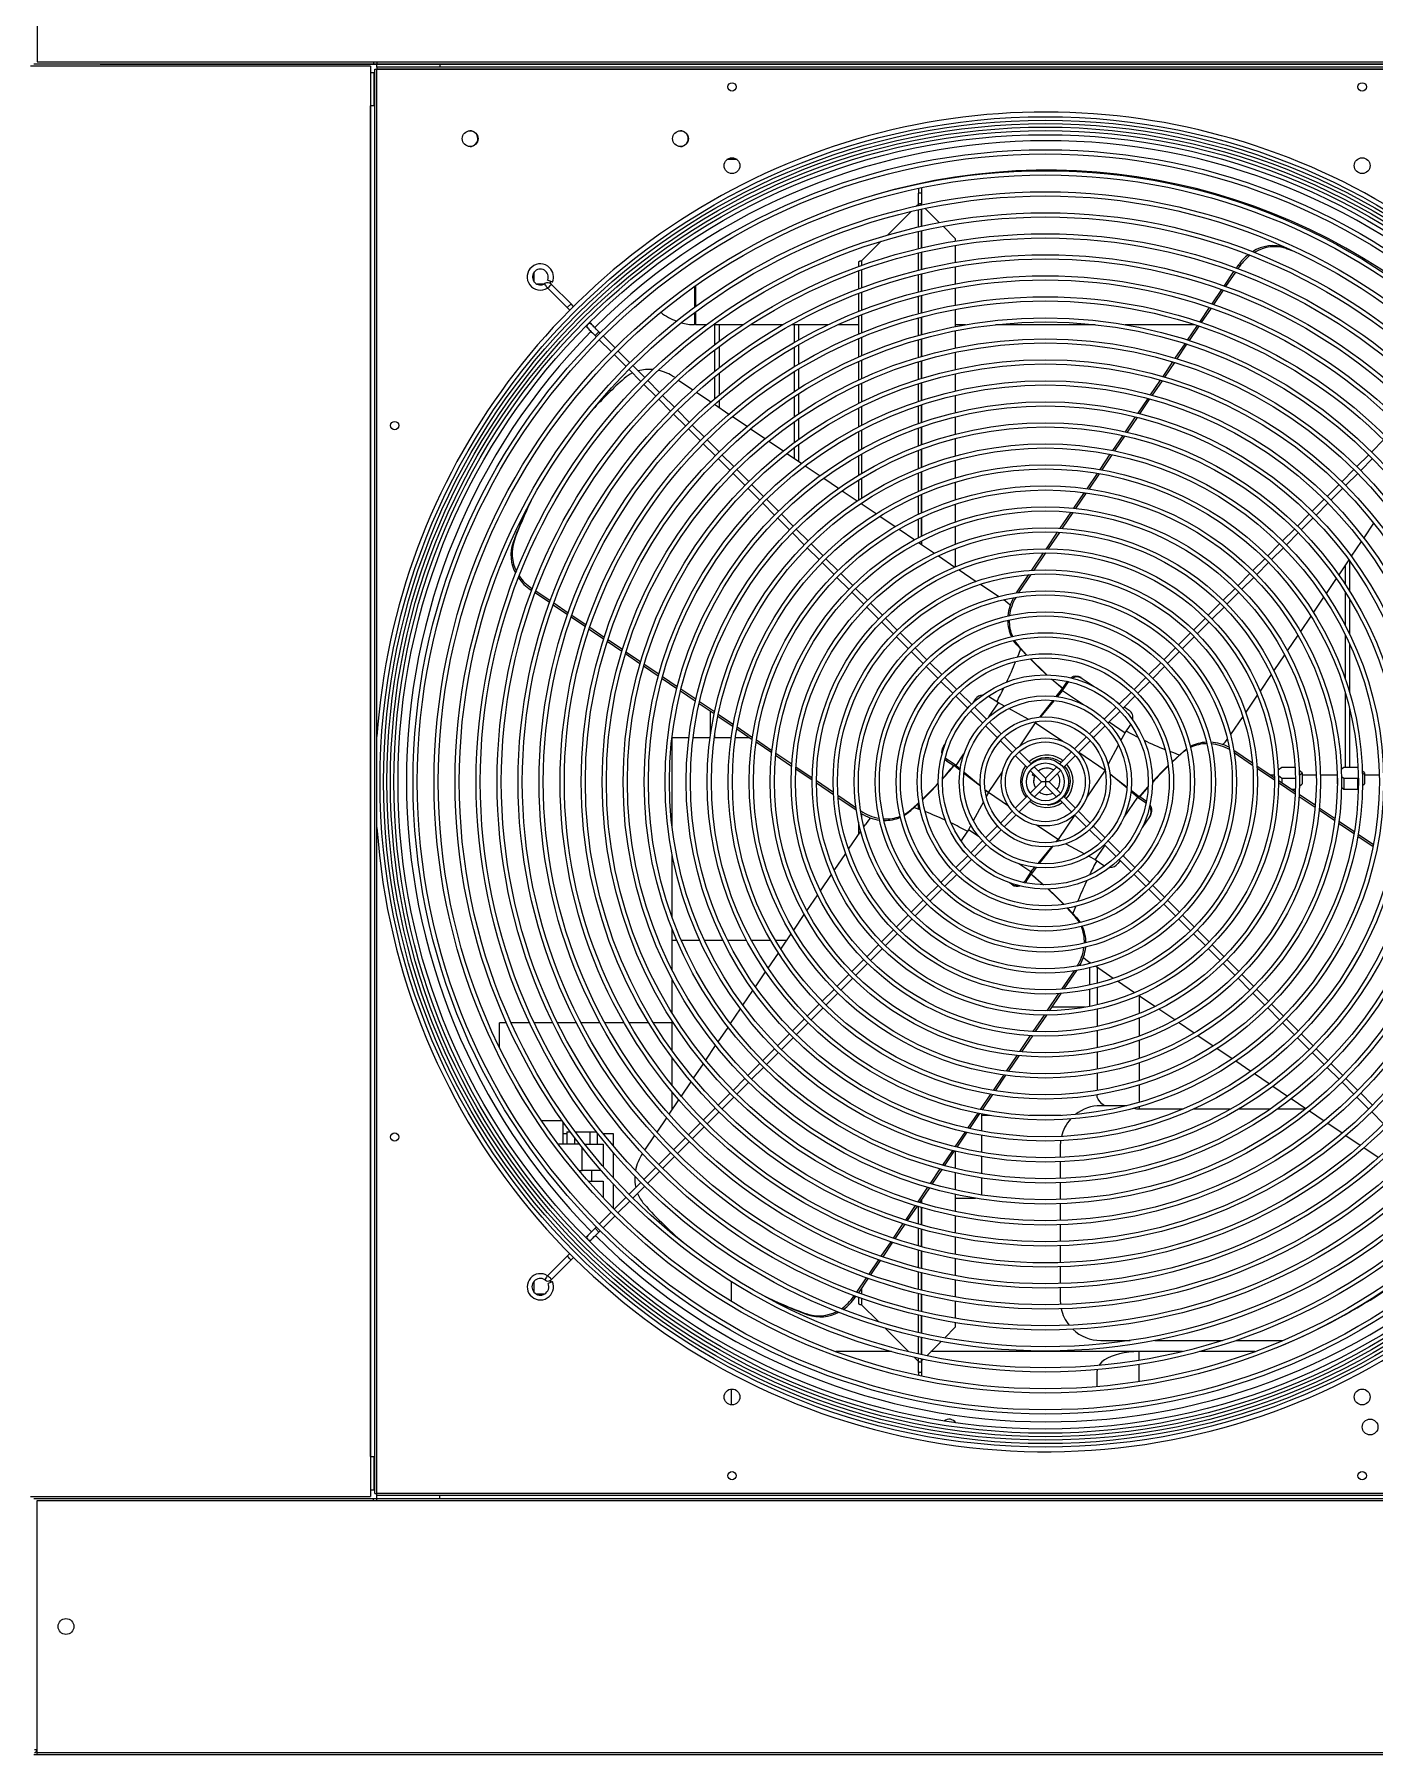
# Model space of a CAD drawing. Header units: inches. Extents: x 660 to 993, y -260 to -49.
# Drawn here: x 872.23 to 904.13, y -117.46 to -76.51 of the extents above; entities that cross this region are included whole.
import ezdxf

# ---------------------------------------------------------------- set-up
doc = ezdxf.new("R2010")
doc.units = ezdxf.units.IN
doc.header["$MEASUREMENT"] = 0
doc.layers.add('L48', color=7, linetype='Continuous')

msp = doc.modelspace()

# ---------------------------------------------------------------- linework, layer by layer
at = {"layer": 'L48', "color": 7, "linetype": 'Continuous', "lineweight": 15}
for p, q in [((872.297, -71.165), (872.297, -77.163)), ((872.297, -77.163), (921.797, -77.163)), ((873.797, -77.212), (920.297, -77.212)), ((873.797, -77.213), (920.248, -77.213)), ((880.231, -77.261), (880.231, -111.318)), ((880.307, -77.163), (880.307, -77.212)), ((880.338, -111.242), (880.338, -77.337)), ((880.338, -77.337), (880.386, -77.337)), ((880.386, -111.242), (880.386, -77.337)), ((880.387, -77.337), (880.386, -77.337)), ((880.387, -77.163), (880.387, -77.212)), ((880.387, -77.212), (881.887, -77.212)), ((880.387, -77.287), (880.387, -77.212)), ((912.289, -77.287), (880.387, -77.287)), ((880.387, -77.287), (880.387, -77.335)), ((912.289, -77.335), (880.387, -77.335)), ((880.387, -77.335), (880.387, -77.336)), ((880.387, -77.336), (912.289, -77.336)), ((880.387, -77.336), (880.387, -77.337)), ((880.387, -93.207), (880.387, -77.337)), ((881.887, -77.213), (881.887, -77.212)), ((881.887, -77.213), (881.887, -77.287)), ((880.231, -77.414), (880.324, -77.414)), ((880.324, -77.414), (880.338, -77.414)), ((880.324, -78.212), (880.324, -77.414)), ((880.232, -78.212), (880.231, -78.212)), ((880.232, -110.366), (880.232, -78.212)), ((880.338, -78.212), (880.232, -78.212)), ((888.959, -79.489), (888.717, -79.489)), ((893.276, -80.173), (893.276, -80.288)), ((893.35, -80.157), (893.35, -80.288)), ((893.232, -80.592), (893.275, -80.549)), ((893.275, -80.538), (893.275, -80.549)), ((893.275, -80.538), (893.321, -80.538)), ((893.275, -80.583), (893.275, -80.549)), ((893.35, -80.288), (893.276, -80.288)), ((893.276, -80.538), (893.276, -80.288)), ((893.35, -80.538), (893.321, -80.538)), ((893.35, -80.288), (893.35, -80.538)), ((893.35, -80.538), (893.35, -80.566)), ((893.35, -80.668), (893.35, -81.078)), ((893.351, -80.566), (893.352, -80.566)), ((893.351, -80.566), (893.351, -80.566)), ((893.351, -81.078), (893.351, -80.668)), ((893.436, -80.65), (893.776, -80.99)), ((892.539, -81.285), (893.099, -80.725)), ((893.275, -81.095), (893.275, -80.685)), ((893.862, -81.076), (894.151, -81.365)), ((891.924, -81.9), (892.391, -81.433)), ((893.275, -81.608), (893.275, -81.198)), ((893.35, -81.18), (893.35, -81.591)), ((893.351, -81.59), (893.351, -81.18)), ((894.151, -81.365), (894.151, -81.431)), ((891.924, -81.9), (891.924, -82.008)), ((893.275, -82.123), (893.275, -81.711)), ((893.35, -81.693), (893.35, -82.105)), ((893.351, -82.104), (893.351, -81.693)), ((894.151, -81.533), (894.151, -81.939)), ((902.014, -81.586), (902.05, -81.61)), ((902.014, -81.586), (902.09, -81.614)), ((902.05, -81.61), (902.215, -81.672)), ((884.131, -82.403), (884.131, -82.163)), ((891.848, -81.927), (891.848, -82.035)), ((891.848, -82.142), (891.848, -82.569)), ((891.924, -82.114), (891.924, -82.54)), ((893.275, -82.639), (893.275, -82.226)), ((893.35, -82.207), (893.35, -82.62)), ((893.351, -82.619), (893.351, -82.207)), ((894.151, -82.04), (894.151, -82.446)), ((900.554, -82.498), (900.785, -82.156)), ((900.596, -82.513), (900.827, -82.172)), ((900.843, -82.071), (900.889, -82.002)), ((900.885, -82.087), (900.926, -82.026)), ((900.926, -82.026), (900.889, -82.002)), ((884.348, -82.457), (884.204, -82.457)), ((884.452, -82.549), (884.916, -83.013)), ((884.506, -82.381), (884.506, -82.435)), ((885.006, -82.923), (884.542, -82.459)), ((887.945, -82.512), (887.945, -83.005)), ((887.957, -82.503), (887.957, -82.996)), ((887.968, -82.496), (887.968, -82.989)), ((891.848, -82.676), (891.848, -83.105)), ((891.924, -82.647), (891.924, -83.075)), ((893.35, -82.723), (893.35, -83.136)), ((893.351, -83.136), (893.351, -82.722)), ((894.151, -82.548), (894.151, -82.955)), ((900.264, -82.926), (900.496, -82.583)), ((900.307, -82.941), (900.539, -82.599)), ((885.006, -82.923), (884.916, -83.013)), ((884.916, -83.013), (884.975, -83.073)), ((885.066, -82.982), (885.006, -82.923)), ((887.945, -83.13), (887.945, -83.418)), ((887.957, -83.121), (887.957, -83.409)), ((887.968, -83.113), (887.968, -83.418)), ((893.275, -83.156), (893.275, -82.742)), ((894.151, -83.057), (894.151, -83.464)), ((899.974, -83.355), (900.206, -83.011)), ((900.017, -83.369), (900.249, -83.026)), ((885.357, -83.455), (885.404, -83.501)), ((885.494, -83.41), (885.448, -83.364)), ((887.945, -83.418), (887.957, -83.409)), ((887.957, -83.409), (887.968, -83.418)), ((887.968, -83.418), (888.228, -83.418)), ((888.397, -83.418), (889.099, -83.418)), ((888.431, -83.891), (888.431, -83.418)), ((888.537, -83.812), (888.537, -83.418)), ((889.282, -83.418), (890.051, -83.418)), ((890.255, -83.418), (891.129, -83.418)), ((890.326, -83.837), (890.326, -83.418)), ((890.432, -83.777), (890.432, -83.418)), ((891.367, -83.418), (891.848, -83.418)), ((891.848, -83.213), (891.848, -83.645)), ((891.924, -83.182), (891.924, -83.613)), ((893.275, -83.675), (893.275, -83.26)), ((893.35, -83.239), (893.35, -83.654)), ((893.351, -83.654), (893.351, -83.239)), ((894.151, -83.418), (894.398, -83.418)), ((895.112, -83.418), (897.482, -83.418)), ((898.195, -83.418), (899.847, -83.418)), ((899.683, -83.785), (899.916, -83.441)), ((899.726, -83.799), (899.959, -83.455)), ((885.669, -83.586), (885.579, -83.676)), ((885.579, -83.676), (885.61, -83.707)), ((885.7, -83.617), (885.669, -83.586)), ((885.68, -83.778), (885.963, -84.061)), ((886.054, -83.97), (885.771, -83.687)), ((888.537, -84.441), (888.537, -83.936)), ((890.326, -84.417), (890.326, -83.952)), ((890.432, -84.354), (890.432, -83.892)), ((891.848, -83.753), (891.848, -84.189)), ((891.924, -83.722), (891.924, -84.156)), ((893.275, -84.196), (893.275, -83.779)), ((893.35, -83.758), (893.35, -84.174)), ((893.351, -84.173), (893.351, -83.757)), ((894.151, -83.566), (894.151, -83.974)), ((899.39, -84.218), (899.624, -83.872)), ((899.434, -84.231), (899.668, -83.886)), ((886.034, -84.131), (886.317, -84.414)), ((886.407, -84.324), (886.124, -84.041)), ((888.431, -84.525), (888.431, -84.016)), ((891.848, -84.298), (891.848, -84.737)), ((891.924, -84.265), (891.924, -84.703)), ((893.275, -84.719), (893.275, -84.3)), ((893.35, -84.278), (893.35, -84.695)), ((893.351, -84.695), (893.351, -84.277)), ((894.151, -84.076), (894.151, -84.486)), ((899.097, -84.652), (899.332, -84.304)), ((899.141, -84.665), (899.376, -84.318)), ((886.387, -84.485), (886.67, -84.768)), ((886.761, -84.677), (886.478, -84.394)), ((887.114, -85.031), (886.832, -84.748)), ((887.468, -84.669), (887.483, -84.68)), ((887.568, -84.737), (887.909, -84.968)), ((888.431, -85.175), (888.431, -84.653)), ((888.537, -85.085), (888.537, -84.568)), ((890.326, -85.006), (890.326, -84.534)), ((890.432, -84.939), (890.432, -84.47)), ((894.151, -84.588), (894.151, -84.998)), ((898.801, -85.088), (899.038, -84.739)), ((898.846, -85.1), (899.082, -84.752)), ((886.741, -84.839), (887.024, -85.121)), ((887.468, -85.384), (887.185, -85.102)), ((887.995, -85.026), (888.337, -85.257)), ((890.326, -85.606), (890.326, -85.125)), ((890.432, -85.534), (890.432, -85.057)), ((891.848, -84.848), (891.848, -85.292)), ((891.924, -84.813), (891.924, -85.255)), ((893.275, -85.245), (893.275, -84.824)), ((893.35, -84.8), (893.35, -85.22)), ((893.351, -85.219), (893.351, -84.8)), ((894.151, -85.101), (894.151, -85.512)), ((898.504, -85.527), (898.742, -85.176)), ((887.095, -85.192), (887.377, -85.475)), ((887.448, -85.546), (887.731, -85.828)), ((887.822, -85.738), (887.539, -85.455)), ((888.422, -85.315), (888.765, -85.547)), ((888.431, -85.321), (888.431, -85.308)), ((888.537, -85.393), (888.537, -85.216)), ((891.848, -85.403), (891.848, -85.853)), ((891.924, -85.366), (891.924, -85.814)), ((893.275, -85.773), (893.275, -85.35)), ((893.35, -85.325), (893.35, -85.747)), ((893.351, -85.746), (893.351, -85.324)), ((898.549, -85.539), (898.787, -85.188)), ((887.802, -85.899), (888.085, -86.182)), ((888.175, -86.092), (887.892, -85.809)), ((888.851, -85.605), (889.195, -85.838)), ((889.281, -85.896), (889.626, -86.13)), ((890.326, -86.219), (890.326, -85.727)), ((890.432, -86.142), (890.432, -85.655)), ((891.848, -85.966), (891.848, -86.422)), ((891.924, -85.926), (891.924, -86.38)), ((893.275, -86.306), (893.275, -85.879)), ((893.35, -85.853), (893.35, -86.277)), ((893.351, -86.277), (893.351, -85.852)), ((894.151, -85.615), (894.151, -86.027)), ((898.205, -85.969), (898.445, -85.615)), ((898.251, -85.98), (898.49, -85.627)), ((888.155, -86.253), (888.438, -86.536)), ((888.529, -86.445), (888.246, -86.162)), ((889.713, -86.189), (890.06, -86.423)), ((890.326, -86.604), (890.326, -86.344)), ((890.432, -86.675), (890.432, -86.266)), ((893.275, -86.843), (893.275, -86.413)), ((893.35, -86.384), (893.35, -86.812)), ((893.351, -86.812), (893.351, -86.384)), ((894.151, -86.131), (894.151, -86.545)), ((897.903, -86.416), (898.145, -86.058)), ((897.949, -86.425), (898.191, -86.069)), ((904.348, -86.162), (904.065, -86.445)), ((888.509, -86.606), (888.792, -86.889)), ((888.882, -86.799), (888.599, -86.516)), ((890.147, -86.482), (890.495, -86.718)), ((890.583, -86.777), (890.933, -87.014)), ((891.848, -86.538), (891.848, -87.002)), ((891.924, -86.495), (891.924, -86.956)), ((894.151, -86.649), (894.151, -87.065)), ((897.598, -86.867), (897.842, -86.505)), ((897.645, -86.875), (897.889, -86.515)), ((903.994, -86.516), (903.711, -86.799)), ((903.802, -86.889), (904.085, -86.606)), ((888.862, -86.96), (889.145, -87.243)), ((889.236, -87.152), (888.953, -86.869)), ((889.589, -87.506), (889.306, -87.223)), ((891.021, -87.074), (891.374, -87.313)), ((891.848, -87.119), (891.848, -87.594)), ((891.924, -87.073), (891.924, -87.545)), ((893.275, -87.385), (893.275, -86.951)), ((893.35, -86.92), (893.35, -87.352)), ((893.351, -87.352), (893.351, -86.919)), ((894.151, -87.17), (894.151, -87.588)), ((897.288, -87.324), (897.536, -86.958)), ((897.337, -87.331), (897.584, -86.966)), ((903.287, -87.223), (903.004, -87.506)), ((903.641, -86.869), (903.358, -87.152)), ((903.448, -87.243), (903.731, -86.96)), ((889.216, -87.313), (889.499, -87.596)), ((889.943, -87.859), (889.66, -87.576)), ((891.463, -87.373), (891.819, -87.614)), ((893.275, -87.934), (893.275, -87.494)), ((893.35, -87.461), (893.35, -87.899)), ((893.351, -87.898), (893.351, -87.461)), ((896.974, -87.789), (897.226, -87.416)), ((897.023, -87.794), (897.274, -87.423)), ((902.934, -87.576), (902.651, -87.859)), ((903.095, -87.596), (903.378, -87.313)), ((889.57, -87.667), (889.852, -87.95)), ((889.923, -88.021), (890.206, -88.303)), ((890.296, -88.213), (890.014, -87.93)), ((891.909, -87.674), (892.269, -87.918)), ((891.924, -87.664), (891.924, -87.685)), ((892.359, -87.979), (892.724, -88.226)), ((893.275, -88.493), (893.275, -88.045)), ((893.35, -88.009), (893.35, -88.454)), ((893.351, -88.453), (893.351, -88.009)), ((894.151, -87.693), (894.151, -88.115)), ((896.652, -88.264), (896.91, -87.883)), ((896.703, -88.267), (896.96, -87.888)), ((902.58, -87.93), (902.297, -88.213)), ((902.388, -88.303), (902.67, -88.021)), ((902.741, -87.95), (903.024, -87.667)), ((890.277, -88.374), (890.559, -88.657)), ((890.65, -88.566), (890.367, -88.284)), ((892.816, -88.288), (893.187, -88.539)), ((894.151, -88.221), (894.151, -88.647)), ((896.321, -88.754), (896.587, -88.361)), ((896.374, -88.754), (896.638, -88.364)), ((902.226, -88.284), (901.944, -88.566)), ((902.034, -88.657), (902.317, -88.374)), ((904.111, -88.145), (903.876, -88.493)), ((883.627, -88.606), (883.652, -88.569)), ((890.63, -88.728), (890.913, -89.011)), ((891.004, -88.92), (890.721, -88.637)), ((893.28, -88.603), (893.659, -88.859)), ((893.35, -88.566), (893.35, -88.65)), ((893.351, -88.651), (893.351, -88.566)), ((894.151, -88.754), (894.151, -89.185)), ((895.976, -89.264), (896.253, -88.854)), ((896.031, -89.261), (896.306, -88.854)), ((901.873, -88.637), (901.59, -88.92)), ((901.681, -89.011), (901.963, -88.728)), ((903.816, -88.58), (903.579, -88.931)), ((890.984, -89.081), (891.267, -89.364)), ((891.357, -89.274), (891.074, -88.991)), ((893.755, -88.924), (894.145, -89.188)), ((894.245, -89.255), (894.651, -89.53)), ((901.519, -88.991), (901.236, -89.274)), ((901.327, -89.364), (901.61, -89.081)), ((903.52, -89.019), (903.281, -89.372)), ((903.432, -89.148), (903.432, -89.593)), ((903.538, -89.043), (903.538, -89.757)), ((891.337, -89.435), (891.62, -89.718)), ((891.711, -89.627), (891.428, -89.344)), ((894.755, -89.6), (895.186, -89.892)), ((895.609, -89.806), (895.904, -89.369)), ((895.668, -89.797), (895.96, -89.365)), ((901.166, -89.344), (900.883, -89.627)), ((900.973, -89.718), (901.256, -89.435)), ((903.221, -89.46), (902.98, -89.816)), ((884.068, -89.694), (884.043, -89.73)), ((884.068, -89.747), (884.043, -89.73)), ((884.084, -89.705), (884.068, -89.694)), ((884.495, -90.036), (884.153, -89.805)), ((884.51, -89.993), (884.169, -89.763)), ((884.922, -90.325), (884.58, -90.094)), ((884.938, -90.283), (884.596, -90.051)), ((891.691, -89.788), (891.974, -90.071)), ((892.064, -89.981), (891.781, -89.698)), ((892.418, -90.334), (892.135, -90.051)), ((895.298, -89.967), (895.305, -89.972)), ((900.459, -90.051), (900.176, -90.334)), ((900.812, -89.698), (900.529, -89.981)), ((900.62, -90.071), (900.903, -89.788)), ((902.92, -89.906), (902.676, -90.266)), ((903.432, -89.777), (903.432, -90.577)), ((903.538, -89.948), (903.538, -90.786)), ((885.351, -90.616), (885.008, -90.383)), ((885.366, -90.573), (885.023, -90.34)), ((892.044, -90.142), (892.327, -90.425)), ((892.398, -90.496), (892.681, -90.778)), ((892.771, -90.688), (892.489, -90.405)), ((900.105, -90.405), (899.822, -90.688)), ((899.913, -90.778), (900.196, -90.496)), ((900.266, -90.425), (900.549, -90.142)), ((902.615, -90.356), (902.368, -90.721)), ((885.782, -90.907), (885.437, -90.674)), ((885.796, -90.863), (885.452, -90.631)), ((892.752, -90.849), (893.035, -91.132)), ((893.125, -91.041), (892.842, -90.759)), ((899.751, -90.759), (899.469, -91.041)), ((899.559, -91.132), (899.842, -90.849)), ((902.306, -90.812), (902.055, -91.183)), ((903.432, -90.798), (903.432, -91.836)), ((886.214, -91.199), (885.868, -90.965)), ((886.228, -91.155), (885.882, -90.922)), ((886.648, -91.493), (886.301, -91.258)), ((886.661, -91.449), (886.314, -91.214)), ((893.105, -91.203), (893.388, -91.486)), ((893.479, -91.395), (893.196, -91.112)), ((895.655, -91.063), (895.618, -91.038)), ((895.848, -91.287), (895.618, -91.038)), ((899.398, -91.112), (899.115, -91.395)), ((899.205, -91.486), (899.488, -91.203)), ((901.992, -91.276), (901.736, -91.655)), ((903.538, -91.021), (903.538, -92.165)), ((887.084, -91.788), (886.735, -91.552)), ((887.096, -91.743), (886.748, -91.507)), ((893.459, -91.556), (893.742, -91.839)), ((893.832, -91.749), (893.549, -91.466)), ((899.044, -91.466), (898.761, -91.749)), ((898.852, -91.839), (899.135, -91.556)), ((887.523, -92.085), (887.172, -91.847)), ((887.535, -92.04), (887.184, -91.802)), ((887.965, -92.384), (887.611, -92.145)), ((887.976, -92.338), (887.623, -92.099)), ((893.812, -91.91), (894.095, -92.193)), ((894.186, -92.102), (893.903, -91.819)), ((896.555, -92.27), (896.68, -92.111)), ((896.707, -92.129), (896.586, -92.274)), ((896.68, -92.111), (896.704, -92.075)), ((896.68, -92.111), (896.707, -92.129)), ((896.816, -91.909), (896.704, -92.075)), ((896.707, -92.129), (896.847, -91.922)), ((896.707, -92.129), (897.203, -92.465)), ((896.847, -91.922), (896.834, -91.913)), ((896.85, -91.917), (896.847, -91.922)), ((897.146, -91.823), (897.173, -91.841)), ((897.173, -91.841), (897.457, -92.033)), ((898.691, -91.819), (898.408, -92.102)), ((898.498, -92.193), (898.781, -91.91)), ((901.671, -91.751), (901.408, -92.14)), ((888.411, -92.686), (888.054, -92.444)), ((888.421, -92.639), (888.064, -92.398)), ((894.166, -92.264), (894.449, -92.546)), ((894.539, -92.456), (894.257, -92.173)), ((894.575, -92.423), (894.638, -92.33)), ((894.893, -92.81), (894.61, -92.527)), ((894.971, -92.284), (894.938, -92.265)), ((894.954, -92.755), (895.178, -92.424)), ((895.178, -92.424), (894.971, -92.284)), ((895.321, -92.501), (895.178, -92.424)), ((896.174, -92.759), (896.483, -92.363)), ((896.51, -92.365), (896.182, -92.758)), ((897.983, -92.527), (897.7, -92.81)), ((897.974, -92.383), (898.065, -92.445)), ((898.337, -92.173), (898.054, -92.456)), ((898.145, -92.546), (898.428, -92.264)), ((898.173, -92.518), (898.29, -92.597)), ((901.341, -92.239), (901.066, -92.645)), ((903.432, -92.161), (903.432, -93.96)), ((903.538, -92.551), (903.538, -93.96)), ((888.326, -93.175), (888.326, -92.629)), ((888.862, -92.991), (888.501, -92.747)), ((888.87, -92.944), (888.51, -92.7)), ((894.52, -92.617), (894.803, -92.9)), ((895.247, -93.163), (894.964, -92.88)), ((895.89, -92.808), (895.427, -92.558)), ((895.696, -93.443), (896.063, -92.901)), ((896.063, -92.901), (896.024, -92.88)), ((896.063, -92.901), (896.087, -92.869)), ((896.089, -92.869), (896.063, -92.901)), ((896.063, -92.901), (896.709, -93.338)), ((897.63, -92.88), (897.347, -93.163)), ((897.667, -92.779), (897.705, -92.805)), ((897.791, -92.9), (898.074, -92.617)), ((897.813, -92.878), (898.196, -93.137)), ((898.196, -93.137), (898.33, -92.937)), ((900.996, -92.748), (900.705, -93.178)), ((887.413, -95.389), (887.413, -93.244)), ((887.413, -93.244), (887.813, -93.244)), ((887.914, -93.244), (888.317, -93.244)), ((888.418, -93.244), (888.822, -93.244)), ((888.432, -93.244), (888.432, -93.143)), ((888.923, -93.244), (889.236, -93.244)), ((889.319, -93.3), (888.953, -93.052)), ((889.326, -93.252), (888.961, -93.005)), ((889.783, -93.614), (889.411, -93.362)), ((889.789, -93.565), (889.418, -93.314)), ((894.873, -92.971), (895.156, -93.254)), ((895.227, -93.325), (895.51, -93.608)), ((895.601, -93.517), (895.318, -93.234)), ((897.276, -93.234), (896.993, -93.517)), ((897.083, -93.608), (897.366, -93.325)), ((897.437, -93.254), (897.72, -92.971)), ((898.096, -93.321), (898.196, -93.137)), ((890.258, -93.936), (889.877, -93.678)), ((890.261, -93.885), (889.882, -93.628)), ((893.864, -93.474), (893.882, -93.447)), ((893.882, -93.447), (893.911, -93.404)), ((893.963, -93.773), (893.945, -93.8)), ((894.17, -93.913), (893.963, -93.773)), ((894.17, -93.913), (894.36, -93.633)), ((895.581, -93.679), (895.865, -93.963)), ((895.956, -93.872), (895.672, -93.588)), ((896.922, -93.588), (896.638, -93.872)), ((896.681, -93.772), (896.714, -93.796)), ((896.728, -93.963), (897.012, -93.679)), ((897.093, -93.598), (897.719, -94.021)), ((897.79, -93.889), (898.039, -93.428)), ((899.557, -93.613), (899.582, -93.577)), ((899.582, -93.577), (899.656, -93.518)), ((900.783, -93.547), (901.226, -93.847)), ((900.793, -93.607), (901.231, -93.903)), ((890.747, -94.266), (890.355, -94.001)), ((890.748, -94.214), (890.357, -93.95)), ((893.945, -93.8), (894.116, -93.916)), ((894.152, -93.94), (894.116, -93.916)), ((894.152, -93.94), (894.17, -93.913)), ((894.265, -94.029), (894.152, -93.94)), ((894.17, -93.913), (894.27, -93.996)), ((894.75, -94.407), (894.357, -94.101)), ((894.361, -94.072), (894.75, -94.397)), ((894.942, -94.557), (895.274, -94.066)), ((895.937, -94.034), (896.206, -94.304)), ((896.004, -94.102), (895.985, -94.131)), ((895.985, -94.131), (896.042, -94.169)), ((896.297, -94.213), (896.027, -93.944)), ((896.566, -93.944), (896.297, -94.213)), ((896.387, -94.304), (896.657, -94.034)), ((896.67, -93.841), (896.646, -93.823)), ((897.719, -94.021), (897.282, -94.668)), ((897.835, -94.112), (898.243, -94.431)), ((898.241, -94.457), (897.836, -94.119)), ((901.332, -93.919), (901.746, -94.198)), ((901.336, -93.974), (901.747, -94.252)), ((901.651, -94.134), (901.744, -94.134)), ((901.925, -93.96), (901.84, -94.028)), ((901.845, -94.155), (901.925, -94.219)), ((902.237, -93.96), (901.925, -93.96)), ((902.411, -94.09), (902.341, -94.033)), ((902.345, -94.143), (902.411, -94.09)), ((902.411, -94.09), (902.411, -94.351)), ((902.411, -94.134), (902.745, -94.134)), ((902.845, -94.134), (903.243, -94.134)), ((903.243, -94.089), (903.243, -94.09)), ((903.243, -94.09), (903.244, -94.09)), ((903.243, -94.09), (903.243, -94.351)), ((903.405, -93.96), (903.341, -94.012)), ((903.346, -94.172), (903.405, -94.219)), ((903.73, -93.96), (903.405, -93.96)), ((903.739, -93.968), (903.73, -93.96)), ((903.892, -94.09), (903.843, -94.05)), ((903.845, -94.127), (903.892, -94.09)), ((903.892, -94.09), (903.892, -94.351)), ((903.892, -94.134), (904.245, -94.134)), ((891.253, -94.556), (890.847, -94.281)), ((891.256, -94.611), (890.847, -94.334)), ((894.858, -94.488), (894.942, -94.557)), ((894.942, -94.557), (894.859, -94.493)), ((894.942, -94.557), (894.89, -94.654)), ((895.419, -94.88), (894.942, -94.557)), ((896.206, -94.304), (895.937, -94.573)), ((896.027, -94.664), (896.297, -94.394)), ((896.297, -94.304), (896.206, -94.304)), ((896.297, -94.213), (896.297, -94.304)), ((896.387, -94.304), (896.297, -94.304)), ((896.297, -94.304), (896.297, -94.394)), ((896.297, -94.394), (896.566, -94.664)), ((896.657, -94.573), (896.387, -94.304)), ((898.491, -94.666), (898.334, -94.535)), ((898.337, -94.504), (898.509, -94.639)), ((901.847, -94.267), (902.242, -94.534)), ((901.847, -94.32), (902.24, -94.586)), ((901.925, -94.219), (902.246, -94.219)), ((901.925, -94.219), (901.925, -94.319)), ((902.163, -94.481), (902.244, -94.481)), ((902.34, -94.6), (902.723, -94.86)), ((902.346, -94.404), (902.411, -94.351)), ((903.243, -94.351), (903.247, -94.354)), ((903.346, -94.433), (903.405, -94.481)), ((903.405, -94.219), (903.73, -94.219)), ((903.405, -94.219), (903.405, -94.481)), ((903.405, -94.481), (903.73, -94.481)), ((903.73, -94.219), (903.746, -94.206)), ((903.73, -94.219), (903.73, -94.481)), ((903.73, -94.481), (903.745, -94.469)), ((903.846, -94.388), (903.892, -94.351)), ((891.788, -94.918), (891.357, -94.626)), ((891.797, -94.977), (891.361, -94.682)), ((891.905, -94.997), (891.901, -94.994)), ((891.902, -95.002), (891.905, -94.997)), ((893.289, -94.809), (893.079, -95.001)), ((893.104, -94.965), (893.079, -95.001)), ((893.275, -94.949), (893.275, -94.823)), ((894.822, -94.78), (894.58, -95.229)), ((895.51, -95), (895.227, -95.283)), ((895.865, -94.645), (895.581, -94.929)), ((895.672, -95.019), (895.956, -94.735)), ((896.638, -94.735), (896.922, -95.019)), ((897.012, -94.929), (896.728, -94.645)), ((897.366, -95.283), (897.083, -95)), ((898.491, -94.666), (898.166, -95.145)), ((898.509, -94.639), (898.491, -94.666)), ((898.491, -94.666), (898.695, -94.804)), ((898.509, -94.639), (898.545, -94.663)), ((898.702, -94.769), (898.545, -94.663)), ((902.337, -94.651), (902.718, -94.909)), ((902.812, -94.973), (903.185, -95.226)), ((902.817, -94.924), (903.192, -95.177)), ((880.387, -111.242), (880.387, -95.4)), ((891.848, -95.26), (891.848, -95.559)), ((891.924, -95.061), (891.924, -95.13)), ((891.976, -95.37), (892.014, -95.315)), ((894.524, -95.333), (894.465, -95.442)), ((895.156, -95.354), (894.873, -95.637)), ((895.318, -95.373), (895.601, -95.09)), ((896.598, -95.678), (896.088, -95.333)), ((896.995, -95.092), (896.598, -95.678)), ((896.993, -95.09), (897.276, -95.373)), ((897.72, -95.637), (897.437, -95.354)), ((898.779, -95.132), (898.603, -95.392)), ((898.797, -95.105), (898.779, -95.132)), ((903.278, -95.288), (903.644, -95.536)), ((903.284, -95.24), (903.652, -95.488)), ((891.613, -95.906), (891.902, -95.48)), ((894.465, -95.442), (894.325, -95.649)), ((894.721, -95.615), (894.465, -95.442)), ((894.803, -95.707), (894.52, -95.99)), ((894.61, -96.081), (894.893, -95.798)), ((894.964, -95.727), (895.247, -95.444)), ((896.554, -95.731), (896.598, -95.678)), ((896.598, -95.678), (896.557, -95.73)), ((896.598, -95.678), (896.655, -95.709)), ((896.781, -95.776), (897.228, -96.017)), ((897.347, -95.444), (897.63, -95.727)), ((897.715, -95.812), (897.483, -96.155)), ((897.7, -95.798), (897.983, -96.081)), ((898.074, -95.99), (897.791, -95.707)), ((903.735, -95.597), (904.097, -95.842)), ((903.743, -95.55), (904.106, -95.795)), ((887.413, -97.525), (887.413, -96.029)), ((891.271, -96.412), (891.544, -96.009)), ((894.449, -96.061), (894.166, -96.344)), ((894.257, -96.434), (894.539, -96.152)), ((894.386, -95.992), (894.371, -95.982)), ((896.124, -96.246), (896.458, -95.845)), ((896.468, -95.844), (896.153, -96.248)), ((897.332, -96.073), (897.483, -96.155)), ((897.483, -96.155), (897.69, -96.295)), ((898.075, -96.172), (898.023, -96.249)), ((898.054, -96.152), (898.337, -96.434)), ((898.428, -96.344), (898.145, -96.061)), ((898.164, -96.04), (898.148, -96.064)), ((890.942, -96.898), (891.204, -96.511)), ((894.095, -96.415), (893.812, -96.698)), ((893.903, -96.788), (894.186, -96.505)), ((895.954, -96.449), (895.665, -96.254)), ((895.954, -96.449), (895.814, -96.656)), ((895.841, -96.675), (895.957, -96.503)), ((895.954, -96.449), (896.047, -96.338)), ((895.981, -96.468), (895.954, -96.449)), ((895.981, -96.468), (895.957, -96.503)), ((896.079, -96.342), (895.981, -96.468)), ((897.69, -96.295), (897.709, -96.306)), ((898.408, -96.505), (898.691, -96.788)), ((898.781, -96.698), (898.498, -96.415)), ((890.623, -97.371), (890.878, -96.994)), ((893.742, -96.768), (893.459, -97.051)), ((893.549, -97.142), (893.832, -96.859)), ((895.488, -96.738), (895.441, -96.706)), ((895.515, -96.756), (895.488, -96.738)), ((895.814, -96.656), (895.841, -96.675)), ((895.841, -96.675), (895.816, -96.706)), ((898.761, -96.859), (899.044, -97.142)), ((899.135, -97.051), (898.852, -96.768)), ((890.31, -97.833), (890.559, -97.464)), ((893.388, -97.122), (893.105, -97.405)), ((893.196, -97.495), (893.479, -97.212)), ((896.828, -97.307), (897.043, -97.541)), ((899.115, -97.212), (899.398, -97.495)), ((899.488, -97.405), (899.205, -97.122)), ((887.413, -98.073), (887.413, -97.808)), ((892.681, -97.829), (892.398, -98.112)), ((893.035, -97.476), (892.752, -97.758)), ((892.842, -97.849), (893.125, -97.566)), ((897.006, -97.516), (897.043, -97.541)), ((899.469, -97.566), (899.751, -97.849)), ((899.842, -97.758), (899.559, -97.476)), ((900.196, -98.112), (899.913, -97.829)), ((887.413, -98.073), (887.522, -98.073)), ((887.413, -98.785), (887.413, -98.073)), ((887.631, -98.073), (888.069, -98.073)), ((888.179, -98.073), (888.623, -98.073)), ((888.734, -98.073), (889.184, -98.073)), ((889.297, -98.073), (889.755, -98.073)), ((889.871, -98.073), (890.147, -98.073)), ((890.002, -98.288), (890.248, -97.925)), ((892.327, -98.183), (892.044, -98.466)), ((892.135, -98.556), (892.418, -98.273)), ((892.489, -98.202), (892.771, -97.92)), ((899.822, -97.92), (900.105, -98.202)), ((900.176, -98.273), (900.459, -98.556)), ((900.549, -98.466), (900.266, -98.183)), ((889.698, -98.737), (889.941, -98.378)), ((891.974, -98.536), (891.691, -98.819)), ((891.781, -98.91), (892.064, -98.627)), ((897.352, -98.627), (897.352, -98.603)), ((897.377, -98.621), (897.356, -98.606)), ((897.912, -98.983), (897.487, -98.695)), ((900.529, -98.627), (900.812, -98.91)), ((900.903, -98.819), (900.62, -98.536)), ((887.413, -99.806), (887.413, -99.002)), ((889.397, -99.182), (889.637, -98.826)), ((891.62, -98.89), (891.337, -99.173)), ((891.428, -99.263), (891.711, -98.98)), ((896.979, -98.802), (896.684, -99.239)), ((897.038, -98.793), (896.74, -99.234)), ((897.352, -99.14), (897.352, -98.73)), ((897.526, -98.721), (897.526, -99.099)), ((898.417, -99.324), (898.015, -99.052)), ((900.883, -98.98), (901.166, -99.263)), ((901.256, -99.173), (900.973, -98.89)), ((889.099, -99.623), (889.337, -99.27)), ((891.267, -99.243), (890.984, -99.526)), ((891.074, -99.617), (891.357, -99.334)), ((896.612, -99.344), (896.335, -99.754)), ((896.668, -99.34), (896.389, -99.753)), ((897.352, -99.651), (897.352, -99.242)), ((897.526, -99.202), (897.526, -99.613)), ((898.903, -99.653), (898.516, -99.391)), ((898.526, -99.398), (898.526, -99.82)), ((901.236, -99.334), (901.519, -99.617)), ((901.61, -99.526), (901.327, -99.243)), ((888.802, -100.06), (889.039, -99.71)), ((890.913, -99.597), (890.63, -99.88)), ((890.721, -99.97), (891.004, -99.687)), ((896.267, -99.854), (896.002, -100.246)), ((896.32, -99.854), (896.053, -100.249)), ((897.241, -99.671), (896.444, -99.671)), ((897.526, -99.716), (897.526, -100.125)), ((898.526, -99.928), (898.526, -100.356)), ((899.375, -99.972), (898.998, -99.717)), ((901.59, -99.687), (901.873, -99.97)), ((901.963, -99.88), (901.681, -99.597)), ((883.471, -100.039), (883.306, -100.039)), ((883.306, -100.631), (883.306, -100.039)), ((884.021, -100.039), (883.58, -100.039)), ((884.575, -100.039), (884.131, -100.039)), ((885.134, -100.039), (884.686, -100.039)), ((885.699, -100.039), (885.247, -100.039)), ((886.272, -100.039), (885.813, -100.039)), ((886.852, -100.039), (886.387, -100.039)), ((887.413, -100.039), (886.969, -100.039)), ((887.413, -100.705), (887.413, -99.994)), ((888.508, -100.495), (888.743, -100.148)), ((890.206, -100.304), (889.923, -100.587)), ((890.559, -99.951), (890.277, -100.233)), ((890.367, -100.324), (890.65, -100.041)), ((897.526, -100.228), (897.526, -100.636)), ((899.837, -100.285), (899.468, -100.035)), ((901.944, -100.041), (902.226, -100.324)), ((902.317, -100.233), (902.034, -99.951)), ((902.67, -100.587), (902.388, -100.304)), ((888.215, -100.929), (888.449, -100.582)), ((889.852, -100.658), (889.57, -100.941)), ((890.014, -100.677), (890.296, -100.395)), ((895.936, -100.343), (895.679, -100.724)), ((895.987, -100.346), (895.728, -100.729)), ((897.526, -100.737), (897.526, -101.144)), ((898.526, -100.463), (898.526, -100.887)), ((900.291, -100.592), (899.928, -100.347)), ((900.74, -100.896), (900.381, -100.653)), ((902.297, -100.395), (902.58, -100.677)), ((903.024, -100.941), (902.741, -100.658)), ((887.413, -101.527), (887.413, -100.875)), ((887.923, -101.36), (888.157, -101.015)), ((889.499, -101.011), (889.216, -101.294)), ((889.306, -101.385), (889.589, -101.102)), ((889.66, -101.031), (889.943, -100.748)), ((895.615, -100.818), (895.363, -101.191)), ((895.664, -100.823), (895.411, -101.197)), ((898.526, -100.992), (898.526, -101.412)), ((901.184, -101.197), (900.829, -100.956)), ((902.651, -100.748), (902.934, -101.031)), ((903.004, -101.102), (903.287, -101.385)), ((903.378, -101.294), (903.095, -101.011)), ((887.633, -101.789), (887.865, -101.446)), ((889.145, -101.365), (888.862, -101.648)), ((888.953, -101.738), (889.236, -101.455)), ((895.3, -101.283), (895.053, -101.649)), ((895.349, -101.29), (895.1, -101.657)), ((897.526, -101.246), (897.526, -101.652)), ((898.526, -101.517), (898.526, -101.935)), ((901.625, -101.495), (901.273, -101.257)), ((902.063, -101.791), (901.713, -101.554)), ((903.358, -101.455), (903.641, -101.738)), ((903.731, -101.648), (903.448, -101.365)), ((887.343, -102.218), (887.575, -101.875)), ((887.413, -102.114), (887.413, -101.685)), ((888.792, -101.718), (888.509, -102.001)), ((888.599, -102.092), (888.882, -101.809)), ((894.991, -101.74), (894.747, -102.101)), ((895.039, -101.748), (894.793, -102.11)), ((902.498, -102.085), (902.15, -101.85)), ((903.711, -101.809), (903.994, -102.092)), ((904.085, -102.001), (903.802, -101.718)), ((884.307, -102.369), (884.792, -102.369)), ((887.054, -102.645), (887.285, -102.303)), ((888.438, -102.072), (888.155, -102.355)), ((888.246, -102.445), (888.529, -102.162)), ((894.686, -102.191), (894.444, -102.548)), ((894.733, -102.2), (894.49, -102.558)), ((894.788, -102.618), (894.788, -102.211)), ((894.978, -102.245), (894.788, -102.245)), ((896.671, -102.245), (895.922, -102.245)), ((898.239, -102.013), (897.614, -102.013)), ((898.526, -102.039), (898.526, -102.091)), ((898.526, -102.091), (899.577, -102.091)), ((899.827, -102.091), (900.708, -102.091)), ((900.908, -102.091), (901.65, -102.091)), ((901.825, -102.091), (902.49, -102.091)), ((902.93, -102.378), (902.584, -102.144)), ((904.065, -102.162), (904.348, -102.445)), ((884.819, -102.932), (884.819, -102.407)), ((884.908, -102.682), (884.819, -102.682)), ((884.908, -102.637), (884.908, -102.932)), ((884.908, -102.637), (884.985, -102.637)), ((885.089, -102.776), (885.089, -102.932)), ((885.109, -102.637), (885.45, -102.637)), ((885.45, -102.637), (885.45, -102.932)), ((885.45, -102.637), (885.612, -102.637)), ((885.63, -102.66), (885.63, -102.932)), ((885.647, -102.682), (885.63, -102.682)), ((886.019, -102.682), (885.775, -102.682)), ((886.019, -102.98), (886.019, -102.682)), ((886.766, -103.071), (886.996, -102.73)), ((887.731, -102.779), (887.448, -103.062)), ((888.085, -102.425), (887.802, -102.708)), ((887.892, -102.799), (888.175, -102.516)), ((894.384, -102.637), (894.145, -102.991)), ((894.43, -102.647), (894.19, -103.002)), ((894.788, -103.126), (894.788, -102.72)), ((903.362, -102.67), (903.017, -102.437)), ((903.791, -102.96), (903.448, -102.728)), ((885.208, -102.932), (884.705, -102.932)), ((885.269, -103.557), (885.269, -103.01)), ((885.335, -102.932), (885.769, -102.932)), ((885.769, -102.932), (885.769, -103.456)), ((886.019, -103.736), (886.019, -103.134)), ((887.377, -103.133), (887.095, -103.415)), ((887.539, -103.152), (887.822, -102.87)), ((894.085, -103.079), (893.847, -103.431)), ((894.13, -103.091), (893.892, -103.443)), ((894.151, -103.096), (894.151, -103.507)), ((896.65, -102.977), (896.65, -103.247)), ((904.219, -103.25), (903.877, -103.018)), ((885.198, -103.557), (885.269, -103.557)), ((885.724, -103.557), (885.269, -103.557)), ((885.494, -103.557), (885.494, -103.807)), ((887.024, -103.486), (886.741, -103.769)), ((886.832, -103.859), (887.114, -103.577)), ((887.185, -103.506), (887.468, -103.223)), ((893.788, -103.518), (893.552, -103.868)), ((893.833, -103.53), (893.596, -103.88)), ((894.151, -103.61), (894.151, -104.02)), ((894.788, -103.633), (894.788, -103.227)), ((896.65, -103.347), (896.65, -103.747)), ((885.411, -103.807), (885.769, -103.807)), ((885.769, -103.807), (885.769, -104.202)), ((886.019, -104.461), (886.019, -103.884)), ((886.67, -103.84), (886.387, -104.123)), ((886.478, -104.213), (886.761, -103.93)), ((893.493, -103.955), (893.258, -104.302)), ((893.537, -103.967), (893.302, -104.315)), ((894.788, -104.139), (894.788, -103.734)), ((896.65, -103.847), (896.65, -104.247)), ((886.317, -104.193), (886.034, -104.476)), ((886.124, -104.567), (886.407, -104.284)), ((893.199, -104.389), (892.965, -104.735)), ((893.243, -104.402), (893.008, -104.748)), ((893.275, -104.828), (893.275, -104.412)), ((893.35, -104.243), (893.35, -104.33)), ((893.351, -104.33), (893.351, -104.242)), ((894.151, -104.122), (894.151, -104.531)), ((894.151, -104.215), (894.632, -104.215)), ((896.65, -104.348), (896.65, -104.748)), ((885.963, -104.547), (885.68, -104.83)), ((885.771, -104.92), (886.054, -104.637)), ((892.907, -104.821), (892.673, -105.165)), ((892.95, -104.835), (892.717, -105.18)), ((893.35, -104.434), (893.35, -104.85)), ((893.351, -104.85), (893.351, -104.434)), ((894.151, -104.633), (894.151, -105.041)), ((885.404, -105.107), (885.357, -105.153)), ((885.448, -105.243), (885.494, -105.197)), ((885.61, -104.9), (885.579, -104.931)), ((885.669, -105.022), (885.579, -104.931)), ((885.669, -105.022), (885.7, -104.991)), ((892.615, -105.251), (892.383, -105.595)), ((893.275, -105.348), (893.275, -104.932)), ((893.35, -104.954), (893.35, -105.368)), ((893.351, -105.368), (893.351, -104.954)), ((894.151, -105.143), (894.151, -105.551)), ((896.65, -104.848), (896.65, -105.248)), ((884.916, -105.594), (884.452, -106.058)), ((884.975, -105.535), (884.916, -105.594)), ((885.006, -105.685), (885.066, -105.626)), ((892.658, -105.266), (892.426, -105.609)), ((893.275, -105.865), (893.275, -105.451)), ((893.35, -105.472), (893.35, -105.885)), ((893.351, -105.885), (893.351, -105.472)), ((894.151, -105.653), (894.151, -106.059)), ((896.65, -105.348), (896.65, -105.748)), ((884.542, -106.149), (885.006, -105.685)), ((892.325, -105.68), (892.093, -106.023)), ((892.368, -105.695), (892.136, -106.038)), ((893.275, -106.381), (893.275, -105.969)), ((893.35, -105.988), (893.35, -106.4)), ((893.351, -106.4), (893.351, -105.988)), ((896.65, -105.848), (896.65, -106.249)), ((884.131, -106.462), (884.131, -106.188)), ((884.506, -106.173), (884.506, -106.227)), ((888.826, -106.673), (888.826, -106.203)), ((892.035, -106.108), (891.804, -106.45)), ((892.078, -106.123), (891.847, -106.465)), ((891.848, -106.463), (891.848, -106.466)), ((891.924, -106.351), (891.924, -106.493)), ((894.151, -106.161), (894.151, -106.567)), ((896.65, -106.349), (896.65, -106.637)), ((884.377, -106.497), (884.175, -106.497)), ((891.747, -106.535), (891.735, -106.552)), ((891.735, -106.552), (891.771, -106.577)), ((891.789, -106.551), (891.771, -106.577)), ((891.848, -106.572), (891.848, -106.726)), ((891.924, -106.599), (891.924, -106.752)), ((892.326, -107.154), (891.924, -106.752)), ((893.275, -106.896), (893.275, -106.484)), ((893.35, -106.503), (893.35, -106.914)), ((893.351, -106.914), (893.351, -106.503)), ((894.151, -106.669), (894.151, -107.075)), ((896.65, -106.637), (896.656, -106.749)), ((890.647, -106.993), (890.611, -106.968)), ((893.275, -107.41), (893.275, -106.999)), ((893.35, -107.017), (893.35, -107.427)), ((893.351, -107.427), (893.351, -107.017)), ((894.151, -107.287), (893.9, -107.538)), ((894.151, -107.176), (894.151, -107.287)), ((893.04, -107.868), (892.476, -107.304)), ((893.275, -107.922), (893.275, -107.512)), ((893.35, -107.53), (893.35, -107.939)), ((893.351, -107.939), (893.351, -107.53)), ((893.814, -107.624), (893.473, -107.965)), ((897.614, -107.601), (898.315, -107.601)), ((898.899, -107.601), (900.513, -107.601)), ((900.832, -107.601), (901.951, -107.601)), ((892.631, -107.867), (891.313, -107.867)), ((893.039, -107.867), (893.035, -107.867)), ((893.275, -108.103), (893.174, -108.002)), ((893.275, -108.103), (893.275, -108.025)), ((893.275, -108.114), (893.321, -108.114)), ((893.276, -108.364), (893.276, -108.114)), ((893.321, -108.114), (893.35, -108.114)), ((893.35, -108.041), (893.35, -108.114)), ((893.35, -108.114), (893.35, -108.364)), ((893.351, -108.087), (893.351, -108.042)), ((893.389, -108.049), (893.351, -108.087)), ((898.526, -107.867), (893.571, -107.867)), ((899.558, -107.867), (898.526, -107.867)), ((898.526, -108.075), (898.526, -107.867)), ((901.281, -107.867), (899.963, -107.867)), ((893.35, -108.364), (893.276, -108.364)), ((893.276, -108.364), (893.276, -108.434)), ((893.35, -108.364), (893.35, -108.45)), ((897.528, -108.3), (897.526, -108.328)), ((897.526, -108.701), (897.526, -108.328)), ((898.526, -108.581), (898.526, -108.176)), ((888.826, -109.134), (888.826, -108.759)), ((880.231, -110.366), (880.232, -110.366)), ((880.232, -110.366), (880.338, -110.366)), ((880.324, -111.164), (880.324, -110.366)), ((873.797, -111.366), (920.248, -111.366)), ((873.797, -111.367), (920.297, -111.367)), ((880.324, -111.164), (880.231, -111.164)), ((880.307, -111.415), (880.307, -111.367)), ((880.338, -111.164), (880.324, -111.164)), ((880.338, -111.242), (880.386, -111.242)), ((880.386, -111.242), (880.387, -111.242)), ((880.387, -111.243), (880.387, -111.242)), ((912.289, -111.243), (880.387, -111.243)), ((880.387, -111.243), (880.387, -111.244)), ((880.387, -111.291), (880.387, -111.244)), ((912.289, -111.244), (880.387, -111.244)), ((912.289, -111.291), (880.387, -111.291)), ((880.387, -111.367), (880.387, -111.291)), ((880.387, -111.415), (880.387, -111.367)), ((880.387, -111.367), (881.887, -111.367)), ((881.887, -111.366), (881.887, -111.291)), ((881.887, -111.366), (881.887, -111.367)), ((872.297, -117.413), (872.297, -111.415)), ((872.297, -111.415), (921.797, -111.415)), ((872.217, -117.462), (872.297, -117.462)), ((872.297, -117.351), (872.233, -117.351)), ((872.297, -117.413), (921.797, -117.413)), ((872.297, -117.462), (872.297, -117.413)), ((872.297, -117.462), (921.797, -117.462))]:
    msp.add_line(p, q, dxfattribs=at)
at = {"layer": 'L48', "color": 7}
for p, q in [((880.231, -77.261), (872.141, -77.261)), ((872.217, -77.212), (873.797, -77.212)), ((872.141, -111.318), (880.231, -111.318)), ((872.217, -111.367), (873.797, -111.367))]:
    msp.add_line(p, q, dxfattribs=at)
at = {"layer": 'L48', "color": 7, "linetype": 'Continuous', "lineweight": 15, "flags": 128}
for points in [[(884.444, -82.547), (884.442, -82.544), (884.435, -82.533), (884.424, -82.515), (884.411, -82.494), (884.397, -82.474), (884.386, -82.456), (884.379, -82.445), (884.377, -82.442)], [(884.564, -82.406), (884.561, -82.404), (884.548, -82.399), (884.529, -82.391), (884.507, -82.381), (884.484, -82.371), (884.465, -82.363), (884.453, -82.358), (884.449, -82.357)], [(884.542, -82.459), (884.539, -82.462), (884.529, -82.471), (884.515, -82.486), (884.497, -82.504), (884.479, -82.522), (884.464, -82.536), (884.455, -82.546), (884.452, -82.549)], [(885.404, -83.501), (885.411, -83.508), (885.423, -83.52), (885.44, -83.538), (885.462, -83.56), (885.488, -83.585), (885.517, -83.614), (885.547, -83.645), (885.579, -83.676)], [(885.669, -83.586), (885.638, -83.554), (885.607, -83.523), (885.578, -83.495), (885.553, -83.469), (885.531, -83.447), (885.513, -83.43), (885.501, -83.417), (885.494, -83.41)], [(895.457, -90.097), (895.402, -90.046), (895.305, -89.972)], [(895.618, -91.038), (895.55, -90.95), (895.542, -90.937)], [(895.56, -90.933), (895.587, -90.975), (895.655, -91.063)], [(895.707, -91.136), (895.658, -91.268), (895.635, -91.326)], [(895.859, -91.285), (895.777, -91.198), (895.655, -91.063)], [(896.325, -91.754), (896.122, -91.563), (895.934, -91.376)], [(896.702, -92.079), (896.663, -92.047), (896.442, -91.858)], [(896.704, -92.075), (896.565, -91.958), (896.451, -91.859)], [(898.507, -93.246), (898.353, -93.168), (898.222, -93.098)], [(900.523, -93.416), (900.573, -93.361), (900.63, -93.289)], [(893.945, -93.8), (893.907, -93.769), (893.906, -93.768)], [(893.915, -93.731), (893.925, -93.742), (893.963, -93.773)], [(899.483, -93.666), (899.351, -93.616), (899.26, -93.581)], [(899.31, -93.829), (899.314, -93.824), (899.582, -93.577)], [(899.311, -93.84), (899.422, -93.736), (899.557, -93.613)], [(899.66, -93.535), (899.645, -93.546), (899.557, -93.613)], [(898.847, -94.305), (899.057, -94.081), (899.221, -93.915)], [(893.747, -94.346), (893.604, -94.498), (893.377, -94.725)], [(898.541, -94.66), (898.573, -94.622), (898.744, -94.421)], [(898.545, -94.663), (898.662, -94.523), (898.744, -94.43)], [(892.936, -95.081), (893.016, -95.033), (893.104, -94.965)], [(893.079, -95.001), (892.992, -95.069), (892.94, -95.101)], [(893.287, -94.798), (893.239, -94.842), (893.104, -94.965)], [(893.177, -94.913), (893.31, -94.962), (893.32, -94.966)], [(892.138, -95.162), (892.088, -95.217), (892.014, -95.315)], [(894.325, -95.649), (894.301, -95.692), (894.293, -95.713)], [(895.959, -96.5), (895.998, -96.532), (896.256, -96.753)], [(895.779, -96.698), (895.783, -96.694), (895.814, -96.656)], [(896.366, -96.853), (896.539, -97.016), (896.744, -97.22)], [(896.817, -97.309), (896.883, -97.38), (897.006, -97.516)], [(896.954, -97.442), (897.003, -97.31), (897.02, -97.267)], [(897.107, -97.657), (897.074, -97.604), (897.006, -97.516)], [(897.043, -97.541), (897.111, -97.628), (897.126, -97.653)], [(897.203, -98.482), (897.259, -98.532), (897.356, -98.606)], [(897.703, -102.013), (897.703, -102.013), (897.64, -101.965), (897.591, -101.914), (897.555, -101.861), (897.533, -101.807), (897.526, -101.751)], [(896.659, -102.846), (896.657, -102.861), (896.65, -102.977)], [(885.579, -104.931), (885.547, -104.963), (885.517, -104.994), (885.488, -105.022), (885.462, -105.048), (885.44, -105.07), (885.423, -105.087), (885.411, -105.1), (885.404, -105.107)], [(885.494, -105.197), (885.501, -105.19), (885.513, -105.178), (885.531, -105.16), (885.553, -105.138), (885.578, -105.113), (885.607, -105.084), (885.638, -105.053), (885.669, -105.022)], [(885.006, -105.685), (885.003, -105.682), (884.993, -105.672), (884.979, -105.657), (884.961, -105.64), (884.943, -105.622), (884.928, -105.607), (884.919, -105.597), (884.916, -105.594)], [(884.444, -106.06), (884.441, -106.065), (884.433, -106.078), (884.421, -106.097), (884.407, -106.119), (884.394, -106.14), (884.383, -106.156)], [(884.542, -106.149), (884.539, -106.146), (884.529, -106.136), (884.515, -106.121), (884.497, -106.104), (884.479, -106.086), (884.464, -106.071), (884.455, -106.061), (884.452, -106.058)], [(884.564, -106.202), (884.559, -106.204), (884.545, -106.21), (884.524, -106.219), (884.5, -106.229), (884.477, -106.239), (884.46, -106.246)], [(898.526, -107.867), (898.405, -107.87), (898.287, -107.88), (898.171, -107.897), (898.061, -107.92), (897.958, -107.949), (897.863, -107.983), (897.777, -108.022), (897.703, -108.066), (897.64, -108.114), (897.591, -108.164), (897.568, -108.196)]]:
    msp.add_lwpolyline(points, dxfattribs=at)
at = {"layer": 'L48', "color": 7, "linetype": 'Continuous', "lineweight": 15}
for centre, radius in [((888.838, -77.757), 0.0995), ((903.838, -77.757), 0.0995), ((896.297, -94.304), 15.837), ((896.297, -94.304), 15.754), ((896.297, -94.304), 15.672), ((896.297, -94.304), 15.589), ((896.297, -94.304), 15.507), ((896.297, -94.304), 15.407), ((882.604, -78.989), 0.188), ((887.613, -78.989), 0.188), ((896.297, -94.304), 15.05), ((896.297, -94.304), 14.95), ((888.838, -79.632), 0.188), ((903.838, -79.632), 0.188), ((896.297, -94.304), 14.55), ((896.297, -94.304), 14.45), ((896.297, -94.304), 14.05), ((896.297, -94.304), 13.95), ((896.297, -94.304), 13.55), ((896.297, -94.304), 13.45), ((896.297, -94.304), 13.05), ((896.297, -94.304), 12.95), ((896.297, -94.304), 12.55), ((896.297, -94.304), 12.45), ((896.297, -94.304), 12.05), ((896.297, -94.304), 11.95), ((896.297, -94.304), 11.55), ((896.297, -94.304), 11.45), ((896.297, -94.304), 11.05), ((896.297, -94.304), 10.95), ((896.297, -94.304), 10.55), ((896.297, -94.304), 10.45), ((896.297, -94.304), 10.05), ((896.297, -94.304), 9.95), ((896.297, -94.304), 9.55), ((896.297, -94.304), 9.45), ((896.297, -94.304), 9.05), ((896.297, -94.304), 8.95), ((880.808, -85.82), 0.0995), ((896.297, -94.304), 8.55), ((896.297, -94.304), 8.45), ((896.297, -94.304), 8.05), ((896.297, -94.304), 7.95), ((896.297, -94.304), 7.55), ((896.297, -94.304), 7.45), ((896.297, -94.304), 7.05), ((896.297, -94.304), 6.95), ((896.297, -94.304), 6.55), ((896.297, -94.304), 6.45), ((896.297, -94.304), 6.05), ((896.297, -94.304), 5.95), ((896.297, -94.304), 5.55), ((896.297, -94.304), 5.45), ((896.297, -94.304), 5.05), ((896.297, -94.304), 4.95), ((896.297, -94.304), 4.55), ((896.297, -94.304), 4.45), ((896.297, -94.304), 4.05), ((896.297, -94.304), 3.95), ((896.297, -94.304), 3.55), ((896.297, -94.304), 3.45), ((896.297, -94.304), 3.05), ((896.297, -94.304), 2.95), ((896.297, -94.304), 2.55), ((896.297, -94.304), 2.45), ((896.297, -94.304), 2.05), ((896.297, -94.304), 1.95), ((896.297, -94.304), 1.55), ((896.297, -94.304), 1.45), ((896.297, -94.304), 1.05), ((896.297, -94.304), 0.95), ((896.297, -94.304), 0.55), ((896.297, -94.304), 0.45), ((880.808, -102.759), 0.0995), ((888.838, -108.947), 0.188), ((903.838, -108.947), 0.188), ((904.026, -109.664), 0.188), ((888.838, -110.822), 0.0995), ((903.838, -110.822), 0.0995), ((872.984, -114.413), 0.188)]:
    msp.add_circle(centre, radius, dxfattribs=at)
for centre, radius, start, end in [((896.297, -94.304), 15.947, 45, 176.11), ((882.6, -78.989), 0.188, 270.5233, 90), ((896.338, -94.289), 15.25, 45.3122, 134.908), ((887.609, -78.989), 0.188, 270.455, 90), ((896.338, -94.289), 14.548, 45.3272, 106.4399), ((901.802, -82.618), 1.101, 127.9552, 145.9583), ((901.838, -82.642), 1.1, 127.3496, 145.962), ((901.719, -82.463), 0.926, 71.4431, 122.3487), ((901.756, -82.487), 0.925, 71.4251, 121.6433), ((884.276, -82.283), 0.313, 45, 302.4871), ((884.276, -82.283), 0.188, 336.955, 225), ((884.276, -82.283), 0.313, 336.955, 45), ((884.276, -82.283), 0.188, 225, 302.4871), ((884.448, -82.553), 0.132, 45, 122.4871), ((884.448, -82.553), 0.00685, 45, 122.4871), ((896.297, -94.304), 15.947, 183.89, 45), ((885.449, -83.456), 0.064, 45.4066, 224.5934), ((896.338, -94.289), 15.25, 135.389, 180), ((892.583, -91.808), 9.507, 131.6165, 137.9052), ((886.831, -85.336), 0.848, 115.1127, 131.5133), ((886.869, -85.452), 0.97, 84.7071, 105.9166), ((886.853, -85.575), 1.094, 55.8273, 77.8308), ((892.597, -91.787), 9.507, 153.975, 160.2159), ((892.576, -91.825), 9.51, 154.5528, 160.2152), ((884.486, -88.901), 0.909, 161.0542, 208.7327), ((884.521, -88.863), 0.918, 161.3244, 207.7024), ((884.655, -88.822), 1.095, 214.6817, 236.0007), ((884.68, -88.787), 1.094, 214.0558, 236.0049), ((896.478, -90.449), 1.079, 150.6185, 174.9587), ((896.516, -90.474), 1.081, 148.5541, 173.1599), ((896.33, -90.444), 0.93, 180.8005, 205.6245), ((896.373, -90.467), 0.937, 178.8742, 203.522), ((886.786, -87.884), 9.495, 334.8135, 338.0092), ((902.748, -84.764), 9.486, 224.1808, 227.468), ((886.833, -87.906), 9.443, 331.5968, 333.9075), ((897.025, -92.012), 0.225, 57.5728, 124.007), ((897.053, -92.029), 0.223, 57.4596, 120.237), ((894.815, -92.454), 0.217, 93.5024, 145.0623), ((898.158, -92.779), 0.225, 347.0511, 54.2342), ((902.733, -84.75), 9.489, 244.4938, 247.78), ((900.173, -94.279), 0.921, 92.5575, 117.6622), ((900.174, -94.428), 1.07, 62.3902, 86.716), ((894.042, -93.592), 0.214, 146.5112, 193.5507), ((894.058, -93.564), 0.212, 146.4004, 187.3442), ((896.33, -94.289), 0.625, 55.9162, 132.2495), ((896.33, -94.289), 0.563, 55.9162, 131.9436), ((900.151, -94.325), 0.931, 90.6477, 115.4568), ((900.147, -94.471), 1.077, 60.3687, 84.8375), ((886.842, -87.906), 9.436, 317.9434, 320.4363), ((886.855, -87.975), 9.386, 318.1571, 320.7103), ((896.33, -94.289), 0.625, 144.0219, 217.8707), ((896.33, -94.289), 0.312, 153.2779, 210.6279), ((896.33, -94.289), 0.313, 157.4531, 210.6279), ((896.33, -94.289), 0.313, 59.3721, 129.4926), ((896.33, -94.289), 0.312, 90, 129.4926), ((896.33, -94.289), 0.312, 59.3721, 90), ((896.33, -94.289), 0.313, 320.5074, 35.7129), ((896.33, -94.289), 0.563, 318.0564, 39.8561), ((896.33, -94.289), 0.625, 317.7505, 40.3717), ((905.855, -100.706), 9.485, 134.3701, 137.6376), ((896.338, -94.289), 15.25, 180, 224.6878), ((886.799, -87.866), 9.495, 313.8424, 317.0381), ((896.33, -94.289), 0.313, 234.2871, 296.7221), ((892.518, -94.094), 1.091, 235.8084, 260.6312), ((889.922, -103.84), 9.502, 65.1451, 68.3206), ((896.33, -94.289), 0.625, 229.6283, 305.9781), ((896.33, -94.289), 0.562, 271.5251, 304.9658), ((898.589, -95.012), 0.224, 327.5318, 32.6463), ((898.606, -94.984), 0.226, 327.6514, 36.5556), ((892.492, -94.137), 1.085, 237.6073, 262.5055), ((892.506, -94.234), 0.951, 266.3688, 290.7392), ((892.483, -94.281), 0.94, 268.2476, 292.8626), ((889.946, -103.789), 9.446, 61.5968, 64.2469), ((894.489, -95.81), 0.209, 199.6883, 235.6503), ((905.835, -100.676), 9.452, 151.5976, 153.8906), ((889.955, -103.768), 9.423, 48.1093, 50.4378), ((897.844, -96.123), 0.219, 266.3642, 324.8973), ((895.605, -96.56), 0.213, 236.4642, 280.9077), ((895.633, -96.575), 0.216, 236.7379, 286.9133), ((889.916, -103.812), 9.482, 44.0326, 47.2149), ((905.886, -100.699), 9.507, 154.8307, 158.0908), ((896.286, -98.112), 0.94, 358.0982, 22.7087), ((896.329, -98.135), 0.933, 0.0631, 24.8277), ((896.143, -98.104), 1.083, 327.3493, 352.3838), ((896.181, -98.129), 1.081, 329.495, 354.2245), ((897.614, -102.977), 0.964, 137.9595, 166.0869), ((897.614, -102.977), 0.964, 90, 128.3916), ((887.614, -103.766), 1.093, 145.8176, 169.2519), ((887.496, -103.752), 0.973, 176.4016, 192.5843), ((887.38, -103.787), 0.851, 201.7207, 221.4866), ((893.837, -98.049), 9.489, 221.6119, 230.1158), ((896.338, -94.289), 14.548, 292.014, 314.5923), ((885.449, -105.152), 0.064, 135.3398, 314.6602), ((896.338, -94.289), 15.25, 225.1688, 314.611), ((884.276, -106.325), 0.313, 57.5129, 23.045), ((884.448, -106.055), 0.00685, 237.5129, 315), ((884.276, -106.325), 0.2, 57.5129, 23.045), ((884.448, -106.055), 0.132, 255.9484, 315), ((893.824, -98.033), 9.495, 243.031, 250.2191), ((893.864, -98.048), 9.505, 243.6988, 250.2161), ((890.828, -105.94), 1.094, 304.0834, 326.005), ((890.863, -105.964), 1.095, 304.7213, 326.0004), ((897.614, -106.637), 0.964, 192.6325, 218.7965), ((890.905, -106.098), 0.918, 251.3246, 297.7127), ((890.942, -106.133), 0.909, 251.0544, 298.7586), ((897.614, -106.637), 0.964, 226.5579, 270), ((894.008, -109.664), 0.188, 33.0016, 130.0461), ((872.233, -117.351), 0.001, 270, 0), ((872.233, -117.351), 0.0635, 270, 0)]:
    msp.add_arc(centre, radius, start, end, dxfattribs=at)
for centre, major_axis, ratio, start_param, end_param in [((887.957, -78.043), (0, 5.375), 0.465116, 2.809288, 2.964826), ((887.957, -78.043), (0, 5.375), 0.465116, 3.010627, 3.136731), ((898.526, -99.919), (0, -2.172), 0.46049, 6.157707, 6.283185)]:
    msp.add_ellipse(centre, major_axis=major_axis, ratio=ratio, start_param=start_param, end_param=end_param, dxfattribs=at)
for points, knots in [([(893.321, -80.538), (893.314, -80.54), (893.3, -80.544), (893.283, -80.548), (893.275, -80.549)], [0, 0, 0, 0, 0.499989, 1, 1, 1, 1]), ([(891.924, -81.9), (891.914, -81.902), (891.894, -81.907), (891.869, -81.913), (891.852, -81.92), (891.85, -81.924), (891.848, -81.927)], [0, 0, 0, 0, 0.249996, 0.499987, 0.749989, 1, 1, 1, 1]), ([(884.383, -106.156), (884.385, -106.157), (884.391, -106.161), (884.4, -106.168), (884.409, -106.176), (884.414, -106.181), (884.416, -106.183), (884.416, -106.182), (884.416, -106.182)], [0, 0, 0, 0, 0.079312, 0.354222, 0.56725, 0.781323, 0.970563, 1, 1, 1, 1]), ([(891.848, -106.726), (891.85, -106.728), (891.852, -106.732), (891.869, -106.739), (891.894, -106.746), (891.914, -106.75), (891.924, -106.752)], [0, 0, 0, 0, 0.250011, 0.500013, 0.750004, 1, 1, 1, 1]), ([(893.275, -108.103), (893.283, -108.105), (893.3, -108.108), (893.314, -108.112), (893.321, -108.114)], [0, 0, 0, 0, 0.500011, 1, 1, 1, 1])]:
    msp.add_open_spline(points, degree=3, knots=knots, dxfattribs=at)

doc.saveas('drawing.dxf')
